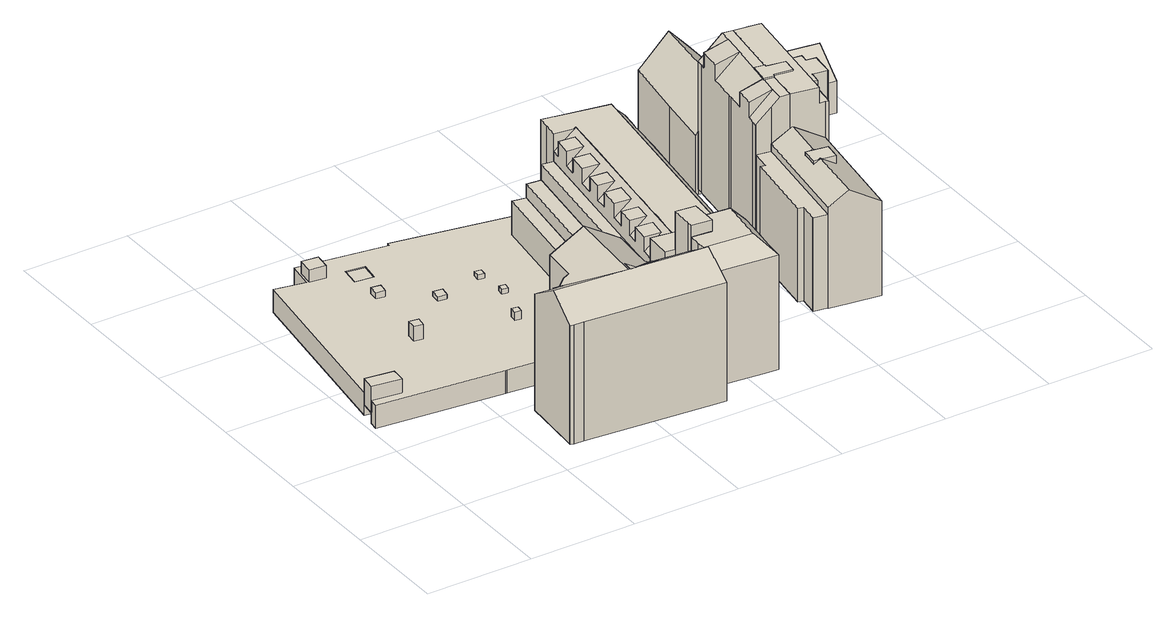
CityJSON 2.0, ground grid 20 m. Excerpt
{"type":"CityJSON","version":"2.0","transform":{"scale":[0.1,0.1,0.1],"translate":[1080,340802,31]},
"CityObjects":{
"building1":{"type":"Building","attributes":{"measuredHeight":26.13,"roofType":"SATTELDACH","HoeheDach":"60","NiedrigsteTraufeDesGebaeudes":"54","Blattnummer":"102081","HoeheGrund":"34"},"geometry":[{"type":"Solid","lod":"2","boundaries":[[[[0,1,2,3,4,5,6,7,8,9,10,11]],[[12,11,10,13]],[[14,6,5,15]],[[15,5,4,16]],[[16,4,3,17]],[[18,1,0,19]],[[19,0,11,12]],[[20,21,22,23]],[[24,25,26,27]],[[27,26,28,29]],[[30,31,32,33]],[[34,35,36,37]],[[38,39,40,41]],[[42,43,44,45]],[[46,47,48,49]],[[50,51,52,14,15,16,17,53,18,19,12,13,54,20,23,55,38,41,56,42,45,57,34,37,58,59,60,46,49,61,62,63,30,33],[64,65,66,24,27,29]],[[67,68,69,47,46,60,59,58,37,36]],[[8,7,70,71,32,31,72,73,74,75,76,28,26,25,77,78,79,80,40,39,81,22,21,9]],[[74,73,62,61,49,48]],[[40,80,43,42,56,41]],[[82,35,34,57,45,44]],[[51,50,33,32,71,70]],[[30,63,62,73,72,31]],[[64,29,28,76,83,65]],[[24,66,65,83,77,25]],[[22,81,39,38,55,23]],[[53,17,3,2,1,18]],[[6,14,52,51,70,7]],[[10,9,21,20,54,13]],[[77,83,76,75,74,48,47,69,68,67,78]],[[79,78,67,36,35,82,44,43,80]]]]}]},
"building2":{"type":"Building","children":["building2-1","building2-2","building2-3","building2-4","building2-5","building2-6","building2-7","building2-8","building2-9","building2-10","building2-11","building2-12","building2-13","building2-14","building2-15","building2-16","building2-17","building2-18","building2-19"]},
"building2-1":{"type":"BuildingPart","attributes":{"measuredHeight":0.22,"roofType":"FLACHDACH","HoeheDach":"36","NiedrigsteTraufeDesGebaeudes":"36","Blattnummer":"102081","HoeheGrund":"36"},"parents":["building2"],"geometry":[{"type":"Solid","lod":"2","boundaries":[[[[84,85,86,87]],[[88,89,90,91]],[[91,90,85,84]],[[90,89,86,85]],[[89,88,87,86]],[[88,91,84,87]]]]}]},
"building2-2":{"type":"BuildingPart","attributes":{"measuredHeight":3.03,"roofType":"FLACHDACH","HoeheDach":"39","NiedrigsteTraufeDesGebaeudes":"39","Blattnummer":"102081","HoeheGrund":"36"},"parents":["building2"],"geometry":[{"type":"Solid","lod":"2","boundaries":[[[[92,93,94,95]],[[96,97,98,99]],[[99,98,93,92]],[[98,97,94,93]],[[97,96,95,94]],[[96,99,92,95]]]]}]},
"building2-3":{"type":"BuildingPart","attributes":{"measuredHeight":4.98,"roofType":"FLACHDACH","HoeheDach":"39","NiedrigsteTraufeDesGebaeudes":"39","Blattnummer":"102081","HoeheGrund":"34"},"parents":["building2"],"geometry":[{"type":"Solid","lod":"2","boundaries":[[[[100,101,102,103]],[[104,105,106,107]],[[107,106,101,100]],[[106,105,102,101]],[[105,104,103,102]],[[104,107,100,103]]]]}]},
"building2-4":{"type":"BuildingPart","attributes":{"measuredHeight":1.37,"roofType":"FLACHDACH","HoeheDach":"37","NiedrigsteTraufeDesGebaeudes":"37","Blattnummer":"102081","HoeheGrund":"36"},"parents":["building2"],"geometry":[{"type":"Solid","lod":"2","boundaries":[[[[108,109,110,111]],[[112,113,114,115]],[[115,114,109,108]],[[114,113,110,109]],[[113,112,111,110]],[[112,115,108,111]]]]}]},
"building2-5":{"type":"BuildingPart","attributes":{"measuredHeight":0.97,"roofType":"FLACHDACH","HoeheDach":"37","NiedrigsteTraufeDesGebaeudes":"37","Blattnummer":"102081","HoeheGrund":"36"},"parents":["building2"],"geometry":[{"type":"Solid","lod":"2","boundaries":[[[[116,117,118,119]],[[120,121,122,123]],[[123,122,117,116]],[[122,121,118,117]],[[121,120,119,118]],[[120,123,116,119]]]]}]},
"building2-6":{"type":"BuildingPart","attributes":{"measuredHeight":1.07,"roofType":"FLACHDACH","HoeheDach":"37","NiedrigsteTraufeDesGebaeudes":"37","Blattnummer":"102081","HoeheGrund":"36"},"parents":["building2"],"geometry":[{"type":"Solid","lod":"2","boundaries":[[[[124,125,126,127]],[[128,129,130,131]],[[131,130,125,124]],[[130,129,126,125]],[[129,128,127,126]],[[128,131,124,127]]]]}]},
"building2-7":{"type":"BuildingPart","attributes":{"measuredHeight":1.81,"roofType":"FLACHDACH","HoeheDach":"38","NiedrigsteTraufeDesGebaeudes":"38","Blattnummer":"102081","HoeheGrund":"36"},"parents":["building2"],"geometry":[{"type":"Solid","lod":"2","boundaries":[[[[132,133,134,135]],[[136,137,138,139]],[[139,138,133,132]],[[138,137,134,133]],[[137,136,135,134]],[[136,139,132,135]]]]}]},
"building2-8":{"type":"BuildingPart","attributes":{"measuredHeight":5.03,"roofType":"FLACHDACH","HoeheDach":"39","NiedrigsteTraufeDesGebaeudes":"39","Blattnummer":"102081","HoeheGrund":"34"},"parents":["building2"],"geometry":[{"type":"Solid","lod":"2","boundaries":[[[[140,141,142,143]],[[144,145,146,147]],[[147,146,141,140]],[[146,145,142,141]],[[145,144,143,142]],[[144,147,140,143]]]]}]},
"building2-9":{"type":"BuildingPart","attributes":{"measuredHeight":1.36,"roofType":"FLACHDACH","HoeheDach":"37","NiedrigsteTraufeDesGebaeudes":"37","Blattnummer":"102081","HoeheGrund":"36"},"parents":["building2"],"geometry":[{"type":"Solid","lod":"2","boundaries":[[[[148,149,150,151]],[[152,153,154,155]],[[155,154,149,148]],[[154,153,150,149]],[[153,152,151,150]],[[152,155,148,151]]]]}]},
"building2-10":{"type":"BuildingPart","attributes":{"measuredHeight":8.71,"roofType":"FLACHDACH","HoeheDach":"43","NiedrigsteTraufeDesGebaeudes":"43","Blattnummer":"102081","HoeheGrund":"34"},"parents":["building2"],"geometry":[{"type":"Solid","lod":"2","boundaries":[[[[156,157,158,159,160]],[[161,162,163,164,165]],[[165,164,157,156]],[[164,163,158,157]],[[163,162,159,158]],[[162,161,160,159]],[[161,165,156,160]]]]}]},
"building2-11":{"type":"BuildingPart","attributes":{"measuredHeight":11.25,"roofType":"FLACHDACH","HoeheDach":"45","NiedrigsteTraufeDesGebaeudes":"45","Blattnummer":"102081","HoeheGrund":"34"},"parents":["building2"],"geometry":[{"type":"Solid","lod":"2","boundaries":[[[[166,167,168,169]],[[170,171,172,173]],[[173,172,167,166]],[[172,171,168,167]],[[171,170,169,168]],[[170,173,166,169]]]]}]},
"building2-12":{"type":"BuildingPart","attributes":{"measuredHeight":19.74,"roofType":"PULTDACH","HoeheDach":"54","NiedrigsteTraufeDesGebaeudes":"51","Blattnummer":"102081","HoeheGrund":"34"},"parents":["building2"],"geometry":[{"type":"MultiSurface","lod":"2","boundaries":[[[174,175,176,177,178,179]],[[176,175,180,181]],[[177,176,181,182]],[[183,184,182,181,180,185]],[[185,180,175,174,186]],[[183,187,179,177,182,184]],[[183,185,186,187]],[[186,174,179,187]]]}]},
"building2-13":{"type":"BuildingPart","attributes":{"measuredHeight":14.45,"roofType":"FLACHDACH","HoeheDach":"48","NiedrigsteTraufeDesGebaeudes":"48","Blattnummer":"102081","HoeheGrund":"34"},"parents":["building2"],"geometry":[{"type":"Solid","lod":"2","boundaries":[[[[188,189,190,191]],[[192,193,194,195]],[[195,194,189,188]],[[194,193,190,189]],[[193,192,191,190]],[[192,195,188,191]]]]}]},
"building2-14":{"type":"BuildingPart","attributes":{"measuredHeight":4.4,"roofType":"FLACHDACH","HoeheDach":"36","NiedrigsteTraufeDesGebaeudes":"36","Blattnummer":"102081","HoeheGrund":"32"},"parents":["building2"],"geometry":[{"type":"Solid","lod":"2","boundaries":[[[[196,197,198,199,200,201,202,203,204,205,206,207,208,209,210,211,212,213,214,215,216],[217,218,219,220],[221,222,223,224],[225,226,227,228],[229,230,231,232],[233,234,235,236],[237,238,239,240],[241,242,243,244],[245,246,247,248]],[[249,250,251,252,253,254,255,256,257,258,259,260,261,262,263,264,265,266,267,268,269],[270,271,272,273],[274,275,276,277],[278,279,280,281],[282,283,284,285],[286,287,288,289],[290,291,292,293],[294,295,296,297],[298,299,300,301]],[[269,268,197,196]],[[268,267,198,197]],[[267,266,199,198]],[[266,265,200,199]],[[265,264,201,200]],[[264,263,202,201]],[[263,262,203,202]],[[262,261,204,203]],[[261,260,205,204]],[[260,259,206,205]],[[259,258,207,206]],[[258,257,208,207]],[[257,256,209,208]],[[256,255,210,209]],[[255,254,211,210]],[[254,253,212,211]],[[253,252,213,212]],[[252,251,214,213]],[[251,250,215,214]],[[250,249,216,215]],[[249,269,196,216]],[[273,272,218,217]],[[272,271,219,218]],[[271,270,220,219]],[[270,273,217,220]],[[277,276,222,221]],[[276,275,223,222]],[[275,274,224,223]],[[274,277,221,224]],[[281,280,226,225]],[[280,279,227,226]],[[279,278,228,227]],[[278,281,225,228]],[[285,284,230,229]],[[284,283,231,230]],[[283,282,232,231]],[[282,285,229,232]],[[289,288,234,233]],[[288,287,235,234]],[[287,286,236,235]],[[286,289,233,236]],[[293,292,238,237]],[[292,291,239,238]],[[291,290,240,239]],[[290,293,237,240]],[[297,296,242,241]],[[296,295,243,242]],[[295,294,244,243]],[[294,297,241,244]],[[301,300,246,245]],[[300,299,247,246]],[[299,298,248,247]],[[298,301,245,248]]]]}]},
"building2-15":{"type":"BuildingPart","attributes":{"measuredHeight":19.41,"roofType":"PULTDACH","HoeheDach":"53","NiedrigsteTraufeDesGebaeudes":"50","Blattnummer":"102081","HoeheGrund":"34"},"parents":["building2"],"geometry":[{"type":"Solid","lod":"2","boundaries":[[[[302,303,304,305,306,307,308,309,310,311,312,313]],[[314,315,316,317,318,319,320,321,322,323,324,325]],[[314,313,312,315]],[[315,312,311,316]],[[316,311,310,317]],[[317,310,309,318]],[[318,309,308,319]],[[319,308,307,320]],[[320,307,306,321]],[[324,303,302,325]],[[325,302,313,314]],[[324,323,322,321,306,305,304,303]]]]}]},
"building2-16":{"type":"BuildingPart","attributes":{"measuredHeight":24.63,"roofType":"FLACHDACH","HoeheDach":"59","NiedrigsteTraufeDesGebaeudes":"56","Blattnummer":"102081","HoeheGrund":"34"},"parents":["building2"],"geometry":[{"type":"Solid","lod":"2","boundaries":[[[[326,327,328,329]],[[330,331,327,326]],[[332,333,334,335]],[[183,336,337,338]],[[339,340,341,342,343,344,330,326,329,345,332,335,346,347,348,184,349,183,338]],[[331,350,351,352,353,354,355,328,327]],[[354,353,356,357,358,359,360,361,334,333,355]],[[352,362,363,364,337,336,357,356,353]],[[344,343,342,352,351,350,331,330]],[[342,341,340,363,362,352]],[[340,339,338,337,364,363]],[[357,336,183,349,184,358]],[[360,359,358,184,348,347]],[[361,360,347,346,335,334]],[[328,355,333,332,345,329]]]]}]},
"building2-17":{"type":"BuildingPart","attributes":{"measuredHeight":20.08,"roofType":"FLACHDACH","HoeheDach":"53","NiedrigsteTraufeDesGebaeudes":"53","Blattnummer":"102081","HoeheGrund":"33"},"parents":["building2"],"geometry":[{"type":"Solid","lod":"2","boundaries":[[[[365,366,367,368]],[[367,369,370,371,372,373,374,368]],[[365,375,376,377,378,379,380,366]],[[366,380,369,367]],[[380,379,370,369]],[[379,378,371,370]],[[378,377,372,371]],[[377,376,373,372]],[[376,375,374,373]],[[375,365,368,374]]]]}]},
"building2-18":{"type":"BuildingPart","attributes":{"measuredHeight":26.03,"roofType":"FLACHDACH","HoeheDach":"61","NiedrigsteTraufeDesGebaeudes":"61","Blattnummer":"102081","HoeheGrund":"35"},"parents":["building2"],"geometry":[{"type":"Solid","lod":"2","boundaries":[[[[381,382,383,384,385]],[[386,387,388,389,390]],[[390,389,382,381]],[[389,388,383,382]],[[388,387,384,383]],[[387,386,385,384]],[[386,390,381,385]]]]}]},
"building2-19":{"type":"BuildingPart","attributes":{"measuredHeight":20.1,"roofType":"PULTDACH","HoeheDach":"54","NiedrigsteTraufeDesGebaeudes":"50","Blattnummer":"102081","HoeheGrund":"34"},"parents":["building2"],"geometry":[{"type":"Solid","lod":"2","boundaries":[[[[391,392,393,394]],[[395,396,397,398]],[[399,400,401,402]],[[403,404,405,406]],[[407,408,409,410]],[[411,412,413,414]],[[415,416,417,418]],[[419,393,392]],[[391,394,420]],[[421,397,396]],[[395,398,422]],[[423,401,400]],[[399,402,424]],[[425,405,404]],[[403,406,426]],[[427,409,408]],[[407,410,428]],[[429,413,412]],[[411,414,430]],[[431,432,433,434]],[[415,435,436,437,438,439,440,441,442,443,444,445,446,434,433,447,448,449,450,451,452,453,454,455,456,457,458,416]],[[417,420,394,393,419,422,398,397,421,424,402,401,423,426,406,405,425,428,410,409,427,430,414,413,429,432,431,459,460,461,462,463,464,465,466,467,468,469,470,418]],[[416,458,457,456,455,454,453,452,451,450,449,448,447,433,432,429,412,411,430,427,408,407,428,425,404,403,426,423,400,399,424,421,396,395,422,419,392,391,420,417]],[[446,445,444,443,442,441,440,439,438,437,436,435,415,418,470,469,468,467,466,465,464,463,462,461,460,459,431,434]]]]}]},
"building3":{"type":"Building","children":["building3-1","building3-2","building3-3"]},
"building3-1":{"type":"BuildingPart","attributes":{"measuredHeight":20.94,"roofType":"FLACHDACH","HoeheDach":"55","NiedrigsteTraufeDesGebaeudes":"55","Blattnummer":"102081","HoeheGrund":"34"},"parents":["building3"],"geometry":[{"type":"Solid","lod":"2","boundaries":[[[[471,472,473,474]],[[475,476,477,478]],[[478,477,472,471]],[[477,476,473,472]],[[476,475,474,473]],[[475,478,471,474]]]]}]},
"building3-2":{"type":"BuildingPart","attributes":{"measuredHeight":21.42,"roofType":"SATTELDACH","HoeheDach":"55","NiedrigsteTraufeDesGebaeudes":"52","Blattnummer":"102081","HoeheGrund":"34"},"parents":["building3"],"geometry":[{"type":"Solid","lod":"2","boundaries":[[[[479,480,481,482,483,484,485,486,487]],[[488,489,484,483,490,491,480,479]],[[492,487,486,493]],[[493,486,485,494]],[[495,482,481,496]],[[497,491,490,498]],[[499,489,488,500]],[[501,500,488,479,487,492]],[[480,491,497,502,496,481]],[[503,498,490,483,482,495]],[[484,489,499,504,494,485]],[[500,501,492,493,494,504,499],[503,495,496,502,497,498]]]]}]},
"building3-3":{"type":"BuildingPart","attributes":{"measuredHeight":17.8,"roofType":"FLACHDACH","HoeheDach":"52","NiedrigsteTraufeDesGebaeudes":"52","Blattnummer":"102081","HoeheGrund":"34"},"parents":["building3"],"geometry":[{"type":"Solid","lod":"2","boundaries":[[[[505,506,507,508,509,510,511,512,513]],[[514,515,516,517,518,519,520,521,522]],[[522,521,506,505]],[[521,520,507,506]],[[520,519,508,507]],[[519,518,509,508]],[[518,517,510,509]],[[517,516,511,510]],[[516,515,512,511]],[[515,514,513,512]],[[514,522,505,513]]]]}]},
"building4":{"type":"Building","children":["building4-1","building4-2","building4-3","building4-4"]},
"building4-1":{"type":"BuildingPart","attributes":{"measuredHeight":28.43,"roofType":"FLACHDACH","HoeheDach":"62","NiedrigsteTraufeDesGebaeudes":"62","Blattnummer":"102081","HoeheGrund":"33"},"parents":["building4"],"geometry":[{"type":"Solid","lod":"2","boundaries":[[[[523,524,525,526,527,528,529,530]],[[531,532,533,534,535,536,537,538]],[[538,537,524,523]],[[537,536,525,524]],[[536,535,526,525]],[[535,534,527,526]],[[534,533,528,527]],[[533,532,529,528]],[[532,531,530,529]],[[531,538,523,530]]]]}]},
"building4-2":{"type":"BuildingPart","attributes":{"measuredHeight":9.97,"roofType":"FLACHDACH","HoeheDach":"43","NiedrigsteTraufeDesGebaeudes":"43","Blattnummer":"102081","HoeheGrund":"33"},"parents":["building4"],"geometry":[{"type":"Solid","lod":"2","boundaries":[[[[539,540,541,542,543,544]],[[545,546,547,548,549,550]],[[550,549,540,539]],[[549,548,541,540]],[[548,547,542,541]],[[547,546,543,542]],[[546,545,544,543]],[[545,550,539,544]]]]}]},
"building4-3":{"type":"BuildingPart","attributes":{"measuredHeight":28.78,"roofType":"FLACHDACH","HoeheDach":"61","NiedrigsteTraufeDesGebaeudes":"58","Blattnummer":"102081","HoeheGrund":"33"},"parents":["building4"],"geometry":[{"type":"Solid","lod":"2","boundaries":[[[[551,552,553,554,555,556,557,558,559,560,561]],[[562,561,560,563]],[[563,560,559,564]],[[564,559,558,565]],[[565,558,557,566]],[[566,557,556,567]],[[567,556,555,568]],[[568,555,554,569]],[[569,554,553,570]],[[571,552,551,572]],[[539,573,574,544]],[[544,574,575,576]],[[576,575,577,578]],[[578,577,579,580]],[[581,582,583,584]],[[584,583,585,586]],[[586,585,587,588]],[[588,587,589,590]],[[590,589,591,592]],[[592,591,593,594]],[[595,596,597,598]],[[598,597,599,600]],[[598,600,601,581,584,586,588,590,592,594,602,562,563,564,565,566,567,568,569,570,603,539,544,576,578,580,604,595]],[[601,600,599,605,582,581]],[[606,596,595,604,580,579]],[[602,594,593,572,551,561,562]],[[552,571,573,539,603,570,553]],[[593,591,589,587,585,583,582,605,599,597,596,606,579,577,575,574,573,571,572]]]]}]},
"building4-4":{"type":"BuildingPart","attributes":{"measuredHeight":28.46,"roofType":"PULTDACH","HoeheDach":"61","NiedrigsteTraufeDesGebaeudes":"57","Blattnummer":"102081","HoeheGrund":"33"},"parents":["building4"],"geometry":[{"type":"Solid","lod":"2","boundaries":[[[[607,608,609,610,611,612]],[[608,613,614,615,616]],[[617,618,619,620]],[[621,622,623,624]],[[624,623,618,617]],[[625,626,627,628]],[[629,630,631]],[[632,633,634,635]],[[616,609,608]],[[607,612,636]],[[637,615,614,638]],[[619,631,630,639,626,625,633,632,640,641,642,620]],[[634,643,644,636,612,611,610,609,616,615,637,645,646,647,648,649,650,635]],[[651,652,653,654,655,656,657,658,659,660,661,662,621,624,617,620,642,641,640,632,635,650,649,648,647,646,645,637,638,663,664]],[[555,665,666,554,613,608,607,667]],[[657,656,655,654,668,669,628,627,670]],[[653,652,651,664,554,666,665,555]],[[661,660,659,560,671,561]],[[613,554,664,663,638,614]],[[653,555,667,668,654]],[[672,560,659,658,657,670]],[[662,661,561,673,622,621]],[[561,671,560,672,629,673]],[[628,669,668,667,607,636,644,643,634,633,625]],[[623,622,673,629,631,619,618]],[[629,672,670,627,626,639,630]]]]}]},
"building5":{"type":"Building","children":["building5-1","building5-2"]},
"building5-1":{"type":"BuildingPart","attributes":{"measuredHeight":9.88,"roofType":"PULTDACH","HoeheDach":"41","NiedrigsteTraufeDesGebaeudes":"37","Blattnummer":"102081","HoeheGrund":"31"},"parents":["building5"],"geometry":[{"type":"Solid","lod":"2","boundaries":[[[[674,675,676,677,678,679]],[[680,681,682,683,675,674,684,685]],[[683,686,676,675]],[[687,679,678,688]],[[688,678,677,689]],[[690,685,684,691]],[[692,680,685,690]],[[693,694,695,696]],[[697,698,699,700]],[[700,699,701,702]],[[702,703,704,693,696,705,692,690,691,706,687,688,689,707,708,709,710,711,697,700]],[[710,709,708,686,683,682]],[[704,703,702,701,712,713,694,693]],[[714,698,697,711,710,682]],[[695,681,680,692,705,696]],[[706,691,684,674,679,687]],[[676,686,708,707,689,677]],[[694,713,712,701,699,698,714,682,681,695]]]]}]},
"building5-2":{"type":"BuildingPart","attributes":{"measuredHeight":17.67,"roofType":"SATTELDACH","HoeheDach":"50","NiedrigsteTraufeDesGebaeudes":"42","Blattnummer":"102081","HoeheGrund":"32"},"parents":["building5"],"geometry":[{"type":"Solid","lod":"2","boundaries":[[[[715,716,717,718,719,720,721,722]],[[723,722,721,724]],[[725,719,718,726]],[[727,715,722,723]],[[728,729,730,731]],[[731,730,732,733]],[[733,732,734,735]],[[735,734,736,737]],[[737,736,738,739]],[[728,731,733,735,737,739,740,741,727,723,724,742,725,726,743,744,745]],[[717,746,747,745,744,743,726,718]],[[741,740,739,738,748,716,715,727]],[[728,745,747,729]],[[721,720,719,725,742,724]],[[748,738,736,734,732,730,729,747,746,717,716]]]]}]}
},
"vertices":[
[234,31,252],[252,30,252],[500,9,252],[513,8,252],[515,47,277],[514,48,278],[515,57,283],[515,65,289],[376,77,289],[232,89,289],[227,34,253],[227,32,252],[227,32,27],[227,34,27],[515,57,27],[514,48,27],[515,47,27],[513,8,27],[252,30,27],[234,31,27],[237,153,27],[237,153,248],[277,149,248],[277,149,27],[377,82,27],[377,82,285],[427,78,286],[427,78,27],[429,101,271],[429,101,27],[453,134,27],[453,134,248],[517,128,248],[517,128,27],[317,176,27],[317,176,247],[323,241,248],[323,241,27],[278,161,27],[278,161,241],[295,160,241],[295,160,27],[296,170,27],[296,170,235],[308,177,242],[308,177,27],[451,228,27],[451,228,245],[444,147,245],[444,147,27],[517,119,27],[516,98,27],[515,65,27],[500,9,27],[232,89,27],[277,152,27],[296,169,27],[315,176,27],[385,235,27],[431,230,27],[449,228,27],[451,146,27],[454,146,27],[453,138,27],[399,103,27],[379,105,27],[377,85,27],[385,235,286],[431,230,258],[449,228,246],[516,98,268],[517,119,255],[453,138,246],[454,146,241],[451,146,241],[442,139,246],[399,103,271],[377,85,283],[372,81,286],[313,149,246],[296,169,235],[277,152,246],[315,176,246],[379,105,283],
[223,609,48],[188,613,48],[193,649,48],[228,644,48],[228,644,50],[193,649,50],[188,613,50],[223,609,50],
[170,425,49],[188,422,49],[185,404,49],[168,407,49],[168,407,79],[185,404,79],[188,422,79],[170,425,79],
[156,649,25],[126,653,25],[130,682,25],[160,678,25],[160,678,75],[130,682,75],[126,653,75],[156,649,75],
[190,569,49],[208,566,49],[205,548,49],[188,551,49],[188,551,63],[205,548,63],[208,566,63],[190,569,63],
[270,508,50],[288,506,50],[285,488,50],[268,490,50],[268,490,60],[285,488,60],[288,506,60],[270,508,60],
[379,450,50],[367,452,50],[369,464,50],[381,463,50],[381,463,60],[369,464,60],[367,452,60],[379,450,60],
[352,370,49],[340,372,49],[342,385,49],[354,383,49],[354,383,67],[342,385,67],[340,372,67],[352,370,67],
[10,289,28],[14,316,28],[67,309,28],[65,282,28],[65,282,78],[67,309,78],[14,316,78],[10,289,78],
[371,509,47],[359,511,47],[361,524,47],[373,522,47],[373,522,60],[361,524,60],[359,511,60],[371,509,60],
[455,228,29],[451,228,29],[431,230,29],[481,597,29],[506,593,29],[506,593,116],[481,597,116],[431,230,116],[451,228,116],[455,228,116],
[455,228,30],[506,593,30],[533,590,30],[483,225,30],[483,225,142],[533,590,142],[506,593,142],[455,228,142],
[626,210,227],[505,222,230],[501,172,230],[519,170,230],[556,166,229],[620,160,227],[505,222,33],[501,172,33],[519,170,33],[646,157,33],[556,166,33],[652,208,33],[652,208,201],[646,157,201],
[533,590,28],[555,587,28],[505,222,28],[483,225,28],[483,225,172],[505,222,172],[555,587,172],[533,590,172],
[14,316,8],[65,665,8],[122,654,8],[130,703,8],[297,678,8],[298,684,8],[531,642,8],[533,642,8],[562,636,8],[555,587,8],[533,590,8],[506,593,8],[481,597,8],[431,230,8],[323,241,8],[246,249,8],[243,249,8],[7,272,8],[10,289,8],[65,282,8],[67,309,8],[371,509,8],[373,522,8],[361,524,8],[359,511,8],[379,450,8],[381,463,8],[369,464,8],[367,452,8],[352,370,8],[354,383,8],[342,385,8],[340,372,8],[190,569,8],[188,551,8],[205,548,8],[208,566,8],[270,508,8],[268,490,8],[285,488,8],[288,506,8],[170,425,8],[168,407,8],[185,404,8],[188,422,8],[156,649,8],[160,678,8],[130,682,8],[126,653,8],[223,609,8],[228,644,8],[193,649,8],[188,613,8],[67,309,52],[65,282,52],[10,289,52],[7,272,52],[243,249,52],[246,249,52],[323,241,52],[431,230,52],[481,597,52],[506,593,52],[533,590,52],[555,587,52],[562,636,52],[533,642,52],[531,642,52],[298,684,52],[297,678,52],[130,703,52],[122,654,52],[65,665,52],[14,316,52],[359,511,52],[361,524,52],[373,522,52],[371,509,52],[367,452,52],[369,464,52],[381,463,52],[379,450,52],[340,372,52],[342,385,52],[354,383,52],[352,370,52],[208,566,52],[205,548,52],[188,551,52],[190,569,52],[288,506,52],[285,488,52],[268,490,52],[270,508,52],[188,422,52],[185,404,52],[168,407,52],[170,425,52],[126,653,52],[130,682,52],[160,678,52],[156,649,52],[188,613,52],[193,649,52],[228,644,52],[223,609,52],
[652,208,197],[655,208,195],[689,455,195],[696,507,195],[703,563,195],[704,566,195],[700,566,198],[702,575,198],[704,586,198],[707,610,198],[684,614,220],[629,210,220],[629,210,26],[684,614,26],[707,610,26],[704,586,26],[702,575,26],[700,566,26],[704,566,26],[703,563,26],[696,507,26],[689,455,26],[655,208,26],[652,208,26],
[514,48,33],[514,48,251],[515,57,259],[515,57,33],[515,47,33],[515,47,250],[516,98,33],[516,98,280],[517,119,280],[517,119,33],[646,157,252],[648,157,250],[648,157,33],[641,108,33],[638,87,33],[636,70,33],[632,36,33],[603,39,33],[552,44,33],[516,81,33],[553,116,33],[555,115,33],[555,116,33],[619,160,33],[552,44,250],[603,39,250],[632,36,250],[607,73,280],[552,78,280],[516,81,280],[612,111,280],[619,160,280],[556,166,280],[555,116,280],[555,115,280],[553,116,280],[636,70,250],[638,87,250],[641,108,250],
[586,632,224],[684,614,224],[684,614,23],[586,632,23],[629,210,23],[545,219,23],[594,581,23],[555,587,23],[559,614,23],[562,636,23],[562,636,224],[559,614,224],[555,587,224],[594,581,224],[545,219,224],[629,210,224],
[556,166,41],[555,115,41],[517,119,41],[517,128,41],[519,170,41],[519,170,302],[517,128,302],[517,119,302],[555,115,302],[556,166,302],
[539,242,219],[544,276,219],[513,279,219],[508,245,219],[547,297,219],[551,329,219],[520,332,219],[516,300,219],[555,356,219],[560,394,219],[529,397,219],[524,359,219],[563,417,219],[567,447,219],[536,450,219],[532,420,219],[571,475,219],[576,511,219],[545,514,219],[540,478,219],[579,534,219],[584,567,219],[553,570,219],[548,537,219],[545,219,26],[545,219,227],[505,222,191],[505,222,26],[513,279,191],[508,245,191],[520,332,191],[516,300,191],[529,397,191],[524,359,191],[536,450,191],[532,420,191],[545,514,191],[540,478,191],[553,570,191],[548,537,191],[555,587,26],[555,587,191],[594,581,227],[594,581,26],[548,241,26],[553,275,26],[555,296,26],[560,328,26],[563,355,26],[569,394,26],[572,416,26],[576,446,26],[580,474,26],[585,510,26],[588,533,26],[592,566,26],[592,566,227],[588,533,227],[585,510,227],[580,474,227],[576,446,227],[572,416,227],[569,394,227],[563,355,227],[560,328,227],[555,296,227],[553,275,227],[548,241,227],[553,570,26],[548,537,26],[545,514,26],[540,478,26],[536,450,26],[532,420,26],[529,397,26],[524,359,26],[520,332,26],[516,300,26],[513,279,26],[508,245,26],
[888,260,31],[848,265,31],[852,296,31],[892,290,31],[892,290,240],[852,296,240],[848,265,240],[888,260,240],
[845,155,242],[860,264,242],[848,265,234],[852,296,234],[865,294,242],[876,371,242],[872,372,239],[838,376,219],[808,160,219],[903,147,206],[934,363,206],[892,290,225],[888,260,225],[808,160,27],[838,376,27],[872,372,27],[852,296,27],[848,265,27],[888,260,27],[892,290,27],[934,363,27],[903,147,27],[845,155,27],[860,264,27],[865,294,27],[876,371,27],
[838,376,28],[808,160,28],[782,164,28],[782,166,28],[787,201,28],[777,203,28],[797,346,28],[807,344,28],[812,380,28],[812,380,205],[807,344,205],[797,346,205],[777,203,205],[787,201,205],[782,166,205],[782,164,205],[808,160,205],[838,376,205],
[886,468,22],[885,464,22],[920,459,22],[916,431,22],[881,436,22],[880,431,22],[861,433,22],[867,471,22],[867,471,306],[861,433,306],[880,431,306],[881,436,306],[916,431,306],[920,459,306],[885,464,306],[886,468,306],
[970,579,16],[970,585,16],[1007,581,16],[1005,560,16],[1002,541,16],[966,546,16],[966,546,115],[1002,541,115],[1005,560,115],[1007,581,115],[970,585,115],[970,579,115],
[923,364,304],[953,582,304],[948,583,304],[903,589,304],[886,468,304],[885,464,304],[920,459,304],[916,431,304],[881,436,304],[880,431,304],[872,372,304],[872,372,16],[880,431,16],[881,436,16],[916,431,16],[920,459,16],[885,464,16],[886,468,16],[903,589,16],[948,583,16],[953,582,274],[923,364,274],[970,579,274],[966,546,274],[960,507,274],[960,507,16],[980,504,274],[980,504,16],[978,489,274],[978,489,16],[963,446,16],[963,446,274],[960,425,274],[960,425,16],[949,427,274],[949,427,16],[941,367,274],[941,367,16],[940,364,274],[940,364,16],[940,362,274],[940,362,16],[934,363,274],[934,363,16],[996,486,16],[996,486,274],[991,442,274],[991,442,16],[990,442,274],[990,442,16],[972,444,16],[923,364,16],[953,582,16],[979,489,16],[972,444,274],[979,489,274],
[875,527,304],[881,570,304],[838,576,290],[836,558,290],[834,544,290],[832,533,290],[884,592,304],[841,598,261],[840,586,261],[838,576,261],[811,380,19],[811,380,261],[813,392,261],[813,392,19],[838,376,19],[838,376,288],[812,380,262],[812,380,19],[820,442,261],[820,442,290],[862,436,304],[862,436,303],[857,400,304],[815,406,290],[815,406,261],[825,476,19],[825,476,261],[826,483,261],[826,483,19],[832,533,261],[840,586,19],[841,598,19],[817,420,290],[820,442,19],[817,420,19],[815,406,19],[827,495,261],[830,517,261],[838,576,19],[836,558,19],[834,544,19],[832,533,19],[830,517,19],[827,495,19],[900,567,19],[894,524,19],[886,468,19],[867,471,19],[866,471,19],[862,436,19],[861,433,19],[862,433,19],[880,431,19],[876,397,19],[872,372,19],[854,374,19],[884,592,19],[903,589,19],[894,524,304],[900,567,304],[867,471,304],[867,471,303],[866,471,303],[861,433,304],[876,397,304],[862,433,304],[854,374,304],
[990,767,64],[992,781,64],[994,799,64],[992,799,64],[976,801,64],[972,770,64],[997,752,71],[995,730,71],[1044,774,103],[1044,775,103],[991,767,64],[988,752,64],[1047,792,103],[972,770,4],[976,801,4],[992,799,4],[988,752,4],[991,767,4],[997,752,4],[1008,717,4],[1008,717,64],[993,719,64],[993,719,4],[1110,766,4],[1110,766,103],[1179,757,103],[1179,757,4],[1172,696,64],[1172,696,4],[1136,700,4],[1037,713,4],[995,730,4],[990,767,4],[994,799,4],[1047,792,4],[1044,775,4],[1044,774,4],[1045,774,4],[1136,700,64],[1037,713,64],[1045,774,103],
[841,598,128],[893,590,185],[921,808,185],[873,815,131],[867,816,125],[853,718,124],[850,696,123],[837,598,122],[837,598,9],[850,696,9],[867,816,9],[873,815,9],[841,598,9],[972,770,9],[972,770,124],[965,713,124],[965,713,9],[973,712,114],[973,712,9],[968,671,114],[968,671,9],[959,672,124],[959,672,9],[948,583,124],[948,583,9],[903,589,9],[893,590,9],[853,718,9],[921,808,9],[955,804,9],[976,801,9],[955,804,148],[976,801,124],[903,589,174]
]}
